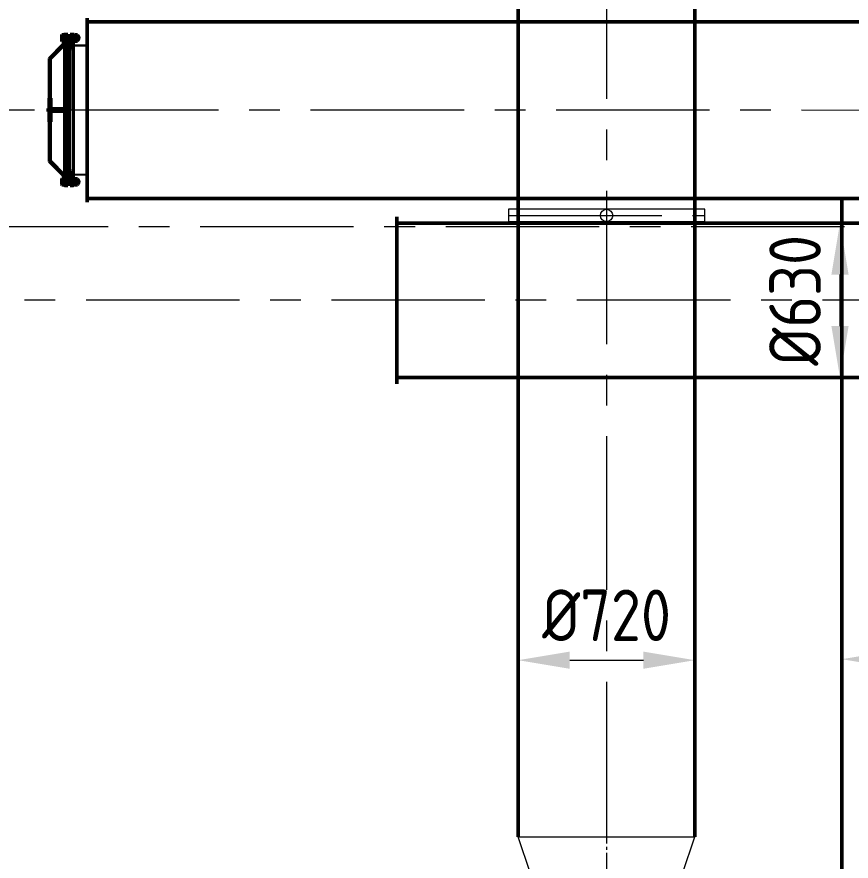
# Model space of a CAD drawing. Header units: millimetres. Extents: x 188205 to 604756, y -401673 to 15123.
# Drawn here: x 359982 to 363380, y -61983 to -58544 of the extents above; entities that cross this region are included whole.
import ezdxf

# ---------------------------------------------------------------- set-up
doc = ezdxf.new("R2010")
doc.units = ezdxf.units.MM
doc.header["$LTSCALE"] = 500
for name, pattern in [('CENTER', [2, 1.25, -0.25, 0.25, -0.25]), ('CONTINOUS', [0]), ('PHANTOM2', [1.25, 0.625, -0.125, 0.125, -0.125, 0.125, -0.125])]:
    doc.linetypes.add(name, pattern=pattern)
for name, color, linetype, lineweight in [('2D', 4, 'PHANTOM2', 20), ('air-smoke', 5, 'Continuous', 50), ('gas', 2, 'Continuous', 50), ('gas-smoke', 6, 'Continuous', 50), ('SHI', 7, 'Continuous', 40), ('WEN', 3, 'Continuous', 20), ('ZHONG', 1, 'CENTER', 20), ('中心线', 1, 'CENTER', 18)]:
    doc.layers.add(name, color=color, linetype=linetype, lineweight=lineweight)
doc.layers.add('HAN', color=9, linetype='Continuous')
doc.layers.add('X1', color=4, linetype='Continuous')
doc.styles.add('GB', font='gbenor.shx', dxfattribs={"bigfont": 'gbcbig.shx'})
doc.dimstyles.new('ISO-60', dxfattribs={"dimscale": 60, "dimtxt": 3.5, "dimasz": 3.5, "dimexe": 1.8, "dimexo": 1.25, "dimgap": 1.3, "dimtad": 1, "dimrnd": 1, "dimdsep": 46, "dimtxsty": 'GB', "dimcen": 0, "dimclrd": 3, "dimclre": 3, "dimclrt": 256, "dimadec": 0, "dimazin": 0, "dimtfac": 1, "dimtix": 1, "dimtmove": 0, "dimatfit": 3, "dimldrblk": 'DOTSMALL', "dimfxl": 0, "dimlwd": 20, "dimlwe": 20, "dimarcsym": 0})
pattern_1 = [(45, (-4402.3579, -2863.9112), (-0.71178518, 0.71178518), [])]
pattern_2 = [(45, (204.382, -1257.5965), (-3.558926, 3.558926), [])]
pattern_3 = [(45, (204.3822, -1206.0965), (-0.7117852, 0.7117852), [])]

# ---------------------------------------------------------------- blocks, each defined once
blk = doc.blocks.new('防爆膜-DN500')
at = {"layer": 'WEN'}
h = blk.add_hatch(dxfattribs=at)
h.set_pattern_fill('ANSI31', color=256, scale=8.05293, style=0)
h.set_pattern_definition([(45, (-4402.3579, -2894.9538), (-0.71178518, 0.71178518), [])])
h.paths.add_polyline_path([(-75.7, -40.6), (-76.5, -40.6), (-76.5, -135), (-75.7, -135)])
h = blk.add_hatch(dxfattribs=at)
h.set_pattern_fill('ANSI31', color=256, scale=8.05293, style=0)
h.set_pattern_definition([(45, (-4402.3579, -2946.4538), (-0.71178518, 0.71178518), [])])
h.paths.add_polyline_path([(-75.7, -186.5), (-76.5, -186.5), (-76.5, -260.5), (-75.7, -260.5)])
at = {"layer": 'X1'}
h = blk.add_hatch(dxfattribs=at)
h.set_pattern_fill('ANSI31', color=256, scale=40.26465, style=0)
h.set_pattern_definition([(45, (204.382, -1154.5965), (-3.558926, 3.558926), [])])
h.paths.add_polyline_path([(-55.6, 307), (-55.6, 308), (-55.6, 309.2), (-69.3, 309.2), (-69.3, 302.3), (-55.6, 302.3)])
h.paths.add_polyline_path([(-79, 309.2), (-92.7, 309.2), (-92.7, 302.3), (-79, 302.3)])
h.paths.add_polyline_path([(-79, 282.6), (-79, 283.8), (-92.7, 283.8), (-92.7, 278.2), (-92.7, 265.7), (-76.5, 265.7), (-76.5, 280.2)])
h.paths.add_polyline_path([(-55.6, 283.8), (-69.3, 283.8), (-69.3, 282.8, -0.198912), (-69.4, 282.5), (-71.7, 280.2), (-71.7, 265.7), (-55.6, 265.7)])
h = blk.add_hatch(dxfattribs=at)
h.set_pattern_fill('ANSI31', color=256, scale=8.05293, angle=90, style=0)
h.set_pattern_definition([(135, (204.3822, -1154.5965), (-0.7117852, -0.7117852), [])])
h.paths.add_polyline_path([(-75.7, 280.2), (-76.5, 280.2), (-76.5, 245), (-75.7, 245)])
at = {"layer": 'X1', "ltscale": 0.5}
h = blk.add_hatch(dxfattribs=at)
h.set_pattern_fill('ANSI37', color=256, scale=16.10586, style=0)
h.set_pattern_definition([(45, (204.3822, -1154.5965), (-1.4235704, 1.4235704), []), (135, (204.3822, -1154.5965), (-1.4235704, -1.4235704), [])])
h.paths.add_polyline_path([(-71.7, 280.2), (-75.7, 280.2), (-75.7, 265.7), (-71.7, 265.7)])
at = {"layer": 'X1'}
h = blk.add_hatch(dxfattribs=at)
h.set_pattern_fill('ANSI31', color=256, scale=8.05293, angle=90, style=0)
h.set_pattern_definition([(135, (204.3822, -1149.2151), (-0.7117852, -0.7117852), [])])
h.paths.add_polyline_path([(-75.7, 244.9), (-76.5, 244.9), (-76.5, 244.5), (-76.5, 186.3), (-75.7, 186.3)])
h = blk.add_hatch(dxfattribs=at)
h.set_pattern_fill('ANSI31', color=256, scale=8.05293, style=0)
h.set_pattern_definition([(315, (-4402.3579, 2894.9538), (-0.71178518, -0.71178518), [])])
h.paths.add_polyline_path([(-75.7, 40.6), (-76.5, 40.6), (-76.5, 135), (-75.7, 135)])
h = blk.add_hatch(dxfattribs=at)
h.set_pattern_fill('ANSI31', color=256, scale=24.15879, style=0)
h.set_pattern_definition([(45, (-2178.5933, -2894.9538), (-2.1353555, 2.1353555), [])])
h.paths.add_polyline_path([(-152.2, 44.9), (-157.1, 47.9), (-157.1, 20.8), (-152.2, 18.4)])
h.paths.add_polyline_path([(-147.4, 41.8), (-152.2, 44.9), (-152.2, 18.4), (-147.4, 16)])
h.paths.add_polyline_path([(-152.2, 18.4), (-157.1, 20.8), (-157.1, 6.4), (-152.2, 6.4)])
h.paths.add_polyline_path([(-147.4, 16), (-152.2, 18.4), (-152.2, 6.4), (-147.4, 6.4)])
h.paths.add_polyline_path([(-147.4, 48.3), (-152.2, 48.3), (-152.2, 44.9), (-147.4, 41.8)])
h.paths.add_polyline_path([(-152.2, 48.3), (-157.1, 48.3), (-157.1, 47.9), (-152.2, 44.9)])
h.paths.add_polyline_path([(-152.2, -6.4), (-157.1, -6.4), (-157.1, -48.3), (-152.2, -48.3)])
h.paths.add_polyline_path([(-147.4, -6.4), (-152.2, -6.4), (-152.2, -48.3), (-147.4, -48.3)])
h = blk.add_hatch(dxfattribs=at)
h.set_pattern_fill('ANSI31', color=256, scale=8.05293, style=0)
h.set_pattern_definition(pattern_3)
h.paths.add_polyline_path([(-75.7, 40.4), (-76.5, 40.4), (-76.5, 0), (-75.7, 0)])
h = blk.add_hatch(dxfattribs=at)
h.set_pattern_fill('ANSI31', color=256, scale=8.05293, style=0)
h.set_pattern_definition(pattern_3)
h.paths.add_polyline_path([(-75.7, 0), (-76.5, 0), (-76.5, -40.6), (-75.7, -40.6)])
at = {"layer": 'X1', "ltscale": 0.5}
h = blk.add_hatch(dxfattribs=at)
h.set_pattern_fill('ANSI31', color=256, scale=8.05293, style=0)
h.set_pattern_definition(pattern_1)
h.paths.add_polyline_path([(-75.7, -178), (-76.5, -178), (-76.5, -239.3), (-75.7, -239.3)])
at = {"layer": 'X1'}
h = blk.add_hatch(dxfattribs=at)
h.set_pattern_fill('ANSI31', color=256, scale=8.05293, style=0)
h.set_pattern_definition(pattern_1)
h.paths.add_polyline_path([(-75.7, -239.1), (-76.5, -239.1), (-76.5, -281), (-75.7, -281)])
at = {"layer": 'X1', "ltscale": 0.5}
h = blk.add_hatch(dxfattribs=at)
h.set_pattern_fill('ANSI31', color=256, scale=40.26465, style=0)
h.set_pattern_definition(pattern_2)
h.paths.add_polyline_path([(-92.7, -283.8), (-79, -283.8), (-79, -282.6), (-76.5, -280.2), (-76.5, -265.7), (-92.7, -265.7)])
h.paths.add_polyline_path([(-92.7, -302.3), (-92.7, -308), (-92.7, -309.2), (-79, -309.2), (-79, -302.3)])
h = blk.add_hatch(dxfattribs=at)
h.set_pattern_fill('ANSI31', color=256, scale=40.26465, style=0)
h.set_pattern_definition(pattern_2)
h.paths.add_polyline_path([(-71.7, -280.2), (-69.4, -282.5, -0.198912), (-69.3, -282.8), (-69.3, -283.8), (-55.6, -283.8), (-55.6, -278.2), (-55.6, -265.7), (-71.7, -265.7)])
h.paths.add_polyline_path([(-55.6, -309.2), (-55.6, -302.3), (-69.3, -302.3), (-69.3, -309.2)])
at = {"layer": '2D'}
for p, q in [((-61.2, 0), (-61.2, 265.7)), ((-61.2, 264.5), (0, 264.5)), ((-61.2, 261.3), (0, 261.3)), ((-61.2, 0), (-61.2, -265.7)), ((-61.2, -261.3), (0, -261.3)), ((-61.2, -264.5), (0, -264.5))]:
    blk.add_line(p, q, dxfattribs=at)
at = {"layer": 'HAN'}
for p, q in [((-91, 300), (-55.6, 300)), ((-91, 286.2), (-55.6, 286.2)), ((-38.1, 300), (-34.7, 300)), ((-38.1, 286.2), (-34.7, 286.2)), ((-91, -286.2), (-55.6, -286.2)), ((-91, -300), (-55.6, -300)), ((-38.1, -286.2), (-34.7, -286.2)), ((-38.1, -300), (-34.7, -300))]:
    blk.add_line(p, q, dxfattribs=at)
at = {"layer": 'HAN', "linetype": 'Continuous'}
for p, q in [((-160.5, 5.8), (-143.5, 5.8)), ((-97, 5.8), (-106.4, 5.8)), ((-81.9, 5.8), (-80.6, 5.8)), ((-160.5, -5.8), (-143.5, -5.8)), ((-97, -5.8), (-106.4, -5.8)), ((-81.9, -5.8), (-80.6, -5.8))]:
    blk.add_line(p, q, dxfattribs=at)
at = {"layer": 'SHI'}
for p, q in [((-105.1, 303.5), (-103.1, 307)), ((-105.1, 303.5), (-105.1, 282.6)), ((-105.1, 282.6), (-103.1, 279.1)), ((-103.1, 307), (-95.1, 307)), ((-103.1, 300.1), (-95.1, 300.1)), ((-103.1, 286.1), (-95.1, 286.1)), ((-103.1, 279.1), (-95.1, 279.1)), ((-97.5, 279.1), (-97.5, 267.7)), ((-95.1, 308), (-92.7, 308)), ((-95.1, 278.2), (-95.1, 308)), ((-95.1, 307), (-95.1, 279.1)), ((-95.1, 278.2), (-92.7, 278.2)), ((-92.7, 309.2), (-92.7, 9.9)), ((-79, 309.2), (-92.7, 309.2)), ((-79, 309.2), (-92.7, 309.2)), ((-92.7, 309.2), (-92.7, 250.2)), ((-92.7, 278.2), (-92.7, 308)), ((-92.7, 302.3), (-79, 302.3)), ((-92.7, 301.1), (-55.6, 301.1)), ((-92.7, 285), (-55.6, 285)), ((-92.7, 283.8), (-55.6, 283.8)), ((-91, 301.1), (-91, 285)), ((-79, 301.1), (-79, 309.2)), ((-79, 282.6), (-79, 285)), ((-79, 282.6), (-76.5, 280.2)), ((-79, 282.6), (-76.5, 280.2)), ((-76.5, 280.2), (-76.5, 0)), ((-76.5, 280.2), (-76.5, 239.1)), ((-76.5, 280.2), (-76.5, 239.1)), ((-75.7, 280.2), (-75.7, 0)), ((-69.4, 282.5), (-71.7, 280.2)), ((-71.7, 280.2), (-71.7, 249.2)), ((-69.3, 301.1), (-69.3, 309.2)), ((-69.3, 309.2), (-55.6, 309.2)), ((-69.3, 302.3), (-55.6, 302.3)), ((-69.3, 282.8), (-69.3, 285)), ((-55.6, 309.2), (-55.6, 0)), ((-55.6, 308), (-53.2, 308)), ((-55.6, 278.2), (-55.6, 308)), ((-55.6, 307), (-55.6, 279.1)), ((-55.6, 278.2), (-53.2, 278.2)), ((-53.2, 278.2), (-53.2, 308)), ((-53.2, 303.5), (-51.2, 307)), ((-53.2, 303.5), (-53.2, 282.6)), ((-53.2, 282.6), (-51.2, 279.1)), ((-51.2, 307), (-40.1, 307)), ((-51.2, 300.1), (-40.1, 300.1)), ((-51.2, 286.1), (-40.1, 286.1)), ((-51.2, 279.1), (-40.1, 279.1)), ((-38.1, 303.5), (-40.1, 307)), ((-38.1, 282.6), (-40.1, 279.1)), ((-38.1, 303.5), (-38.1, 282.6)), ((-38.1, 301.1), (-35.8, 301.1)), ((-38.1, 285), (-35.8, 285)), ((-34.7, 300), (-35.8, 301.1)), ((-35.8, 301.1), (-35.8, 285)), ((-35.8, 285), (-34.7, 286.2)), ((-34.7, 300), (-34.7, 286.2)), ((-97.5, 267.7), (-154.7, 209.7)), ((-92.7, 265.7), (-149.8, 207.7)), ((-97.5, 267.7), (-92.7, 265.7)), ((-80.6, 265.7), (-80.6, 0)), ((-77.4, 265.7), (-77.4, 0)), ((-77.4, 239.2), (-77.4, 260.1)), ((-76.5, 260.1), (-76.5, 0)), ((-74.9, 246), (-70.9, 250)), ((-74.9, 246), (-74.9, 0)), ((-71.7, 265.7), (-55.6, 265.7)), ((-71.7, 244.6), (-67.7, 248.7)), ((-71.7, 244.6), (-71.7, 0)), ((-70.9, 265.7), (-70.9, 250)), ((-67.7, 265.7), (-67.7, 248.7)), ((-154.7, 48.3), (-154.7, 209.7)), ((-154.7, 209.7), (-149.8, 207.7)), ((-149.8, 48.3), (-149.8, 207.7)), ((-157.1, 6.4), (-157.1, 48.3)), ((-157.1, 48.3), (-147.4, 48.3)), ((-147.4, 6.4), (-147.4, 48.3)), ((-160.5, 5.8), (-159.8, 6.4)), ((-160.5, -5.8), (-160.5, 5.8)), ((-159.8, 6.4), (-97, 6.4)), ((-159.8, 6.4), (-159.8, -6.4)), ((-143.5, 6.4), (-143.5, -6.4)), ((-106.4, 6.4), (-106.4, -6.4)), ((-97, -9.9), (-97, 9.9)), ((-90.5, 9.9), (-97, 9.9)), ((-90.5, 6.1), (-97, 6.1)), ((-89.4, 8), (-90.5, 9.9)), ((-89.4, -9.9), (-89.4, 9.9)), ((-82.9, 9.9), (-89.4, 9.9)), ((-89.4, -8), (-89.4, 8)), ((-82.9, 6.1), (-89.4, 6.1)), ((-81.9, 8), (-82.9, 9.9)), ((-81.9, -8), (-81.9, 8)), ((-81.9, 6.4), (-81.2, 6.4)), ((-81.2, 6.4), (-81.2, -6.4)), ((-80.6, 5.8), (-81.2, 6.4)), ((-80.6, -5.8), (-80.6, 5.8)), ((-80.6, -265.7), (-80.6, 0)), ((-77.4, -265.7), (-77.4, 0)), ((-76.5, -260.1), (-76.5, 0)), ((-76.5, -280.2), (-76.5, 0)), ((-75.7, -280.2), (-75.7, 0)), ((-74.9, -246), (-74.9, 0)), ((-71.7, -244.6), (-71.7, 0)), ((-55.6, -309.2), (-55.6, 0)), ((-159.8, -6.4), (-160.5, -5.8)), ((-159.8, -6.4), (-97, -6.4)), ((-157.1, -6.4), (-157.1, -48.3)), ((-147.4, -6.4), (-147.4, -48.3)), ((-90.5, -6.1), (-97, -6.1)), ((-90.5, -9.9), (-97, -9.9)), ((-92.7, -309.2), (-92.7, -9.9)), ((-89.4, -8), (-90.5, -9.9)), ((-82.9, -6.1), (-89.4, -6.1)), ((-82.9, -9.9), (-89.4, -9.9)), ((-81.9, -8), (-82.9, -9.9)), ((-81.9, -6.4), (-81.2, -6.4)), ((-81.2, -6.4), (-80.6, -5.8)), ((-157.1, -48.3), (-147.4, -48.3)), ((-154.7, -48.3), (-154.7, -209.7)), ((-149.8, -48.3), (-149.8, -207.7)), ((-154.7, -209.7), (-149.8, -207.7)), ((-97.5, -267.7), (-154.7, -209.7)), ((-92.7, -265.7), (-149.8, -207.7)), ((-97.5, -267.7), (-92.7, -265.7)), ((-97.5, -279.1), (-97.5, -267.7)), ((-92.7, -309.2), (-92.7, -243.5)), ((-74.9, -246), (-70.9, -250)), ((-71.7, -244.6), (-67.7, -248.7)), ((-71.7, -280.2), (-71.7, -249.2)), ((-71.7, -265.7), (-55.6, -265.7)), ((-70.9, -265.7), (-70.9, -250)), ((-67.7, -265.7), (-67.7, -248.7)), ((-105.1, -282.6), (-103.1, -279.1)), ((-105.1, -303.5), (-105.1, -282.6)), ((-105.1, -303.5), (-103.1, -307)), ((-103.1, -279.1), (-95.1, -279.1)), ((-103.1, -286.1), (-95.1, -286.1)), ((-103.1, -300.1), (-95.1, -300.1)), ((-103.1, -307), (-95.1, -307)), ((-95.1, -278.2), (-92.7, -278.2)), ((-95.1, -278.2), (-95.1, -308)), ((-95.1, -307), (-95.1, -279.1)), ((-95.1, -308), (-92.7, -308)), ((-92.7, -278.2), (-92.7, -308)), ((-92.7, -283.8), (-55.6, -283.8)), ((-92.7, -285), (-55.6, -285)), ((-92.7, -301.1), (-55.6, -301.1)), ((-92.7, -302.3), (-79, -302.3)), ((-79, -309.2), (-92.7, -309.2)), ((-79, -309.2), (-92.7, -309.2)), ((-91, -301.1), (-91, -285)), ((-79, -282.6), (-76.5, -280.2)), ((-79, -282.6), (-76.5, -280.2)), ((-79, -282.6), (-79, -285)), ((-79, -301.1), (-79, -309.2)), ((-69.4, -282.5), (-71.7, -280.2)), ((-69.3, -282.8), (-69.3, -285)), ((-69.3, -301.1), (-69.3, -309.2)), ((-69.3, -302.3), (-55.6, -302.3)), ((-69.3, -309.2), (-55.6, -309.2)), ((-55.6, -278.2), (-53.2, -278.2)), ((-55.6, -278.2), (-55.6, -308)), ((-55.6, -307), (-55.6, -279.1)), ((-55.6, -308), (-53.2, -308)), ((-53.2, -278.2), (-53.2, -308)), ((-53.2, -282.6), (-51.2, -279.1)), ((-53.2, -303.5), (-53.2, -282.6)), ((-53.2, -303.5), (-51.2, -307)), ((-51.2, -279.1), (-40.1, -279.1)), ((-51.2, -286.1), (-40.1, -286.1)), ((-51.2, -300.1), (-40.1, -300.1)), ((-51.2, -307), (-40.1, -307)), ((-38.1, -282.6), (-40.1, -279.1)), ((-38.1, -303.5), (-40.1, -307)), ((-38.1, -303.5), (-38.1, -282.6)), ((-38.1, -285), (-35.8, -285)), ((-38.1, -301.1), (-35.8, -301.1)), ((-35.8, -285), (-34.7, -286.2)), ((-35.8, -301.1), (-35.8, -285)), ((-34.7, -300), (-35.8, -301.1)), ((-34.7, -300), (-34.7, -286.2))]:
    blk.add_line(p, q, dxfattribs=at)
at = {"layer": 'SHI', "ltscale": 0.5}
for p, q in [((-76.5, 280.2), (-71.7, 280.2)), ((-92.7, 265.7), (-76.5, 265.7)), ((-76.5, 266.1), (-76.5, 266.1)), ((-75.7, 265.7), (-71.7, 265.7)), ((-92.7, -265.7), (-76.5, -265.7)), ((-75.7, -265.7), (-71.7, -265.7)), ((-76.5, -280.2), (-71.7, -280.2))]:
    blk.add_line(p, q, dxfattribs=at)
at = {"layer": 'SHI'}
for centre, radius, start, end in [((-99.6, 304.4), 5.6, 188.9393, 231.0607), ((-92, 293.1), 13.1, 147.7958, 212.2042), ((-99.6, 281.8), 5.6, 128.9393, 171.0607), ((-69.7, 282.8), 0.403, 315, 0), ((-47.7, 304.4), 5.6, 188.9393, 231.0607), ((-40.1, 293.1), 13.1, 147.7958, 212.2042), ((-47.7, 281.8), 5.6, 128.9393, 171.0607), ((-43.7, 304.4), 5.6, 308.9393, 351.0607), ((-51.2, 293.1), 13.1, 327.7958, 32.2042), ((-43.7, 281.8), 5.6, 8.9393, 51.0607), ((-92.8, 8.7), 3.39, 311.5501, 348.4499), ((-107.5, 0), 18.1, 340.1469, 19.8531), ((-85.2, 8.7), 3.39, 311.5501, 348.4499), ((-99.9, 0), 18.1, 340.1469, 19.8531), ((-92.8, -8.7), 3.39, 11.5501, 48.4499), ((-85.2, -8.7), 3.39, 11.5501, 48.4499), ((-99.6, -281.8), 5.6, 188.9393, 231.0607), ((-92, -293.1), 13.1, 147.7958, 212.2042), ((-99.6, -304.4), 5.6, 128.9393, 171.0607), ((-69.7, -282.8), 0.403, 0, 45), ((-47.7, -281.8), 5.6, 188.9393, 231.0607), ((-40.1, -293.1), 13.1, 147.7958, 212.2042), ((-47.7, -304.4), 5.6, 128.9393, 171.0607), ((-43.7, -281.8), 5.6, 308.9393, 351.0607), ((-51.2, -293.1), 13.1, 327.7958, 32.2042), ((-43.7, -304.4), 5.6, 8.9393, 51.0607)]:
    blk.add_arc(centre, radius, start, end, dxfattribs=at)
at = {"layer": 'WEN', "ltscale": 0.5}
for points in [[(-83.2, 265.7), (-80.6, 262.4), (-80.6, 265.7)], [(-67.7, 261.3), (-64.4, 265.7), (-67.7, 265.7)], [(-83.2, -265.7), (-80.6, -262.4), (-80.6, -265.7)], [(-67.7, -261.3), (-64.4, -265.7), (-67.7, -265.7)], [(-67.7, -261.3), (-64.4, -265.7), (-67.7, -265.7)]]:
    blk.add_solid(points, dxfattribs=at)
at = {"layer": 'ZHONG'}
for p, q in [((-27.3, 293.1), (-108.7, 293.1)), ((-95.1, 276.7), (-95.1, 266.7)), ((-95.1, 266.7), (-152.2, 208.7)), ((-152.2, 0), (-152.2, 208.7)), ((-164.8, 0), (0, 0)), ((-152.2, 0), (-152.2, -208.7)), ((-95.1, -266.7), (-152.2, -208.7)), ((-95.1, -276.7), (-95.1, -266.7)), ((-27.3, -293.1), (-108.7, -293.1))]:
    blk.add_line(p, q, dxfattribs=at)
blk = doc.blocks.new('gss-waste-master-1')
at = {"layer": 'gas-smoke'}
for p, q in [((11110, 12024), (11110, 11274)), ((11110, 12009), (16275, 12009)), ((11110, 11289), (16275, 11289)), ((14183.5, 11289), (14183.5, 3151))]:
    blk.add_line(p, q, dxfattribs=at)
at = {"layer": 'ZHONG'}
blk.add_line((19.8, 11651.1), (16683.1, 11649), dxfattribs=at)
blk.add_blockref('防爆膜-DN500', (11110, 11649.7))
blk = doc.blocks.new('air-waste-master-1')
at = {"layer": 'air-smoke'}
for p, q in [((11360, 11214), (11360, 10534)), ((11360, 11189), (16420, 11189)), ((11360, 10559), (16420, 10559))]:
    blk.add_line(p, q, dxfattribs=at)
at = {"layer": 'ZHONG'}
blk.add_line((16718.4, 10874), (-316.5, 10874), dxfattribs=at)
blk = doc.blocks.new('jt-dn600-a')
at = {"linetype": 'CONTINOUS'}
for p, q in [((-403, -360), (-403, 360)), ((-153, -365.5), (-153, 365.5)), ((-97, -365.5), (-97, 365.5)), ((97, -365.5), (97, 365.5)), ((153, -365.5), (153, 365.5)), ((403, -360), (403, 360)), ((-153, 309.5), (-253, 309.5)), ((-253, -309.5), (-253, 309.5)), ((153, 309.5), (253, 309.5)), ((253, -309.5), (253, 309.5)), ((-153, -309.5), (-253, -309.5)), ((153, -309.5), (253, -309.5))]:
    blk.add_line(p, q, dxfattribs=at)
for p, q in [((-253, 309.5), (-403, 360)), ((-153, 365.5), (-97, 365.5)), ((97, 365.5), (153, 365.5)), ((253, 309.5), (403, 360)), ((-97, 309.5), (97, 309.5)), ((-97, -309.5), (97, 309.5)), ((-253, -309.5), (-403, -360)), ((-97, -309.5), (97, -309.5)), ((253, -309.5), (403, -360)), ((-153, -365.5), (-97, -365.5)), ((97, -365.5), (153, -365.5))]:
    blk.add_line(p, q)
at = {"layer": '中心线', "ltscale": 0.1}
blk.add_line((-437.1, 0), (429, 0), dxfattribs=at)
blk = doc.blocks.new('gas-master-1')
blk.add_lwpolyline([(12825, 3975), (13625, 3975), (13625, 4025), (12825, 4025)], close=True)
blk.add_circle((13225, 4000), 25)
at = {"layer": 'gas'}
for p, q in [((12865, 8490), (12865, 1469)), ((13585, 8490), (13585, 1469))]:
    blk.add_line(p, q, dxfattribs=at)
at = {"layer": 'ZHONG'}
for p, q in [((13225, 9100), (13225, -5991)), ((12825, 4000), (13625, 4000))]:
    blk.add_line(p, q, dxfattribs=at)
at = {"rotation": 270}
blk.add_blockref('jt-dn600-a', (13225, 1066), dxfattribs=at)
blk = doc.blocks.new('*D365')
at = {"layer": 'Defpoints', "color": 0}
for p in [(363335.1, -59383.7), (363335.1, -59383.7), (363335.1, -60013.7)]:
    blk.add_point(p, dxfattribs=at)
at = {"layer": 'WEN', "color": 3, "lineweight": 20}
for p, q in [((363260.1, -59383.7), (363227.1, -59383.7)), ((363335.1, -59803.7), (363335.1, -59593.7)), ((363260.1, -60013.7), (363227.1, -60013.7))]:
    blk.add_line(p, q, dxfattribs=at)
at = {"layer": 'WEN', "color": 3}
for points in [[(363300.1, -59593.7), (363370.1, -59593.7), (363335.1, -59383.7)], [(363300.1, -59803.7), (363370.1, -59803.7), (363335.1, -60013.7)]]:
    blk.add_solid(points, dxfattribs=at)
at = {"layer": 'WEN', "insert": (363152.1, -59698.7), "char_height": 210, "attachment_point": 5, "rotation": 90, "style": 'GB'}
blk.add_mtext('%%c630', dxfattribs=at)
blk = doc.blocks.new('_DotSmall')
at = {"color": 0, "linetype": 'ByBlock', "const_width": 0.5}
blk.add_lwpolyline([(-0.0625, 0, 1), (0.0625, 0, 1)], format="xyb", close=True, dxfattribs=at)
blk = doc.blocks.new('*D396')
at = {"layer": 'Defpoints', "color": 0}
for p in [(362024.2, -61164.7), (362744.2, -61164.7), (362744.2, -61164.7)]:
    blk.add_point(p, dxfattribs=at)
at = {"layer": 'WEN', "color": 3, "lineweight": 20}
for p, q in [((362024.2, -61089.7), (362024.2, -61056.7)), ((362744.2, -61089.7), (362744.2, -61056.7)), ((362234.2, -61164.7), (362534.2, -61164.7))]:
    blk.add_line(p, q, dxfattribs=at)
at = {"layer": 'WEN', "color": 3}
for points in [[(362234.2, -61129.7), (362234.2, -61199.7), (362024.2, -61164.7)], [(362534.2, -61129.7), (362534.2, -61199.7), (362744.2, -61164.7)]]:
    blk.add_solid(points, dxfattribs=at)
at = {"layer": 'WEN', "insert": (362384.2, -60981.7), "char_height": 210, "attachment_point": 5, "style": 'GB'}
blk.add_mtext('%%c720', dxfattribs=at)
blk = doc.blocks.new('*D397')
at = {"layer": 'Defpoints', "color": 0}
for p in [(363342.2, -61164.7), (364062.2, -61160.6), (364062.2, -61164.7)]:
    blk.add_point(p, dxfattribs=at)
at = {"layer": 'WEN', "color": 3, "lineweight": 20}
for p, q in [((363342.2, -61089.7), (363342.2, -61052.6)), ((364062.2, -61089.7), (364062.2, -61052.6)), ((363552.2, -61160.6), (363852.2, -61160.6))]:
    blk.add_line(p, q, dxfattribs=at)
at = {"layer": 'WEN', "color": 3}
for points in [[(363552.2, -61125.6), (363552.2, -61195.6), (363342.2, -61160.6)], [(363852.2, -61125.6), (363852.2, -61195.6), (364062.2, -61160.6)]]:
    blk.add_solid(points, dxfattribs=at)
at = {"layer": 'WEN', "insert": (363702.2, -60977.6), "char_height": 210, "attachment_point": 5, "style": 'GB'}
blk.add_mtext('%%c720', dxfattribs=at)

msp = doc.modelspace()

# ---------------------------------------------------------------- linework, layer by layer
at = {"layer": 'ZHONG'}
msp.add_line((366353.836, -59398.699), (349173.73, -59398.699), dxfattribs=at)

# ---------------------------------------------------------------- block references
at = {"layer": 'WEN'}
for name, p in [('gas-master-1', (349159.217, -63352.699)), ('gss-waste-master-1', (349158.726, -70572.699)), ('air-waste-master-1', (350170.219, -70572.699))]:
    msp.add_blockref(name, p, dxfattribs=at)

# ---------------------------------------------------------------- dimensions: what is measured, and where the dimension line sits
dim = msp.add_linear_dim(base=(363335.092, -59383.711), p1=(363335.092, -60013.711), p2=(363335.092, -59383.711), angle=90, dimstyle='ISO-60', override={"dimpost": '%%c<>'}, dxfattribs=at)
dim.commit()
dim.dimension.update_dxf_attribs({"geometry": '*D365', "text_midpoint": (363152.092, -59698.711)})
for base, p1, p2, picture, middle in [((362744.217, -61164.659), (362024.217, -61164.659), (362744.217, -61164.659), '*D396', (362384.217, -60981.659)), ((364062.204, -61160.587), (363342.204, -61164.659), (364062.204, -61164.659), '*D397', (363702.204, -60977.587))]:
    dim = msp.add_linear_dim(base=base, p1=p1, p2=p2, dimstyle='ISO-60', override={"dimpost": '%%c<>'}, dxfattribs=at)
    dim.commit()
    dim.dimension.update_dxf_attribs({"geometry": picture, "text_midpoint": middle})

doc.saveas('drawing.dxf')
